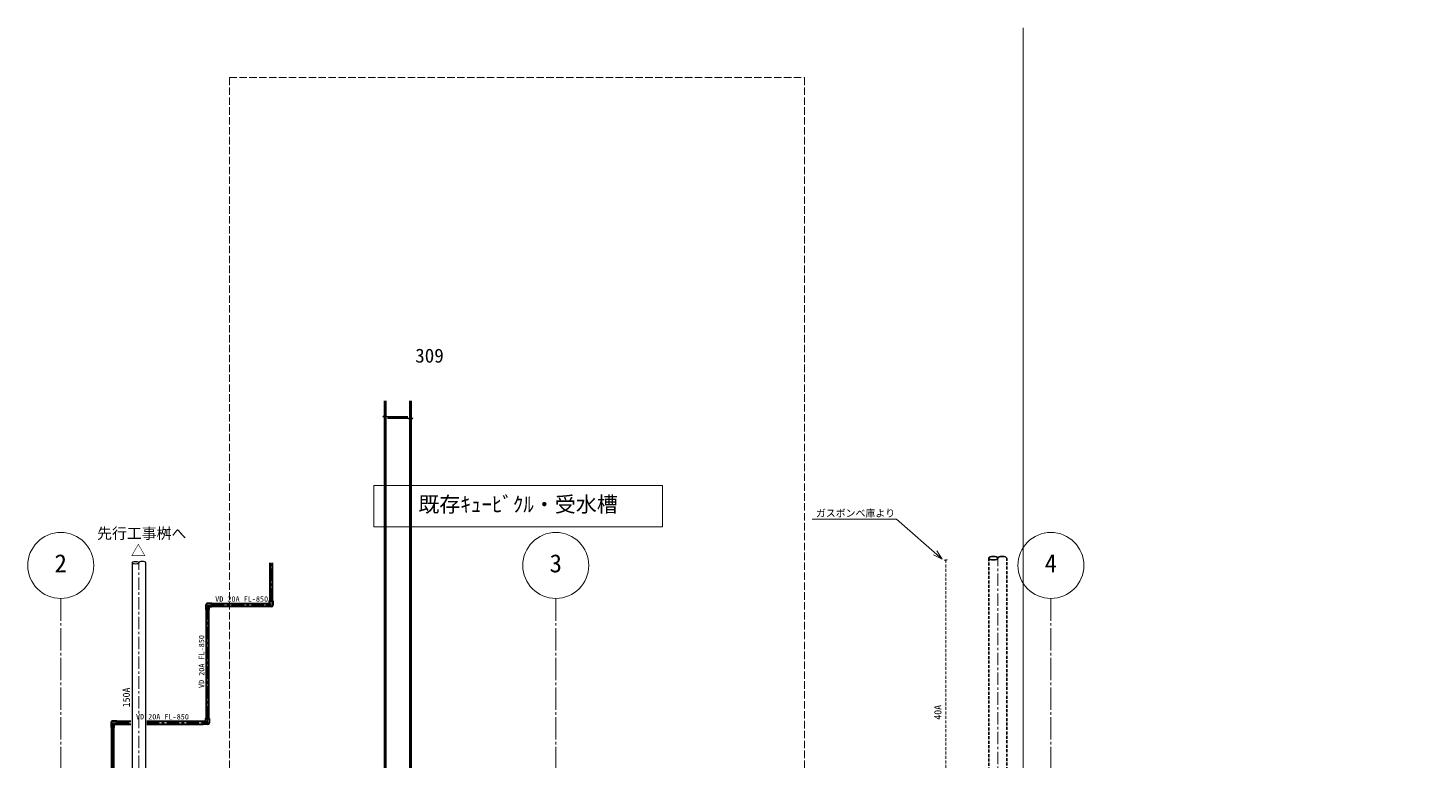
# Model space of a CAD drawing. Units: millimetres at full size. Extents: x -12803 to 120774, y -9413 to 101127.
# Drawn here: x 3810 to 20602, y 29239 to 38121 of the extents above; entities that cross this region are included whole.
import ezdxf
from ezdxf.enums import TextEntityAlignment as Align

# ---------------------------------------------------------------- set-up
doc = ezdxf.new("R2010")
doc.units = ezdxf.units.MM
doc.header["$LTSCALE"] = 30
for name, pattern in [('CHAIN1', [8, 5, -1, 1, -1]), ('CHAIN2', [12, 9, -1, 1, -1]), ('DASHED1', [1.8, 1.2, -0.6]), ('DASHED3', [4, 3, -1])]:
    doc.linetypes.add(name, pattern=pattern)
for name, color, linetype, lineweight in [('0-8_1-9', 7, 'Continuous', 15), ('0-9_1-1', 7, 'CHAIN2', 15), ('1-0_AIHO58-排水寸法・コメント', 1, 'Continuous', 60), ('3-6_AIHO56-排水接続', 7, 'Continuous', 15), ('9-1_配管－汚水１：硬質塩ビ管（ＤＶ）', 2, 'Continuous', 30), ('9-3_配管－給水３：ＶＬＰ(ＶＤ)', 7, 'Continuous', 15), ('9-4_配管－ガス３：ねじ込み', 3, 'Continuous', 20), ('9-C_配管－排水１：塩ビ製小口径マス（ＶＰ）', 2, 'Continuous', 30), ('9-D_無題14', 5, 'Continuous', 40)]:
    doc.layers.add(name, color=color, linetype=linetype, lineweight=lineweight)
doc.styles.add('ＭＳ ゴシック', font='')
doc.styles.get('ＭＳ ゴシック').set_extended_font_data('MS Gothic')

# ---------------------------------------------------------------- blocks, each defined once
blk = doc.blocks.new('グループ部品-698')
at = {"layer": '1-0_AIHO58-排水寸法・コメント'}
for p, q in [((8418.75, 33395.61), (8387.5, 33395.61)), ((8465.62, 33395.61), (8434.37, 33395.61))]:
    blk.add_line(p, q, dxfattribs=at)
blk.add_arc((8450, 33395.61), 15.62, 180, 0, dxfattribs=at)
blk = doc.blocks.new('グループ部品-699')
at = {"layer": '1-0_AIHO58-排水寸法・コメント'}
for p, q in [((8125.37, 33395.61), (8156.62, 33395.61)), ((8172.25, 33395.61), (8203.5, 33395.61))]:
    blk.add_line(p, q, dxfattribs=at)
blk.add_arc((8141, 33395.61), 15.62, 0, 180, dxfattribs=at)
blk = doc.blocks.new('グループ部品-700')
at = {"layer": '1-0_AIHO58-排水寸法・コメント'}
for p, q in [((8141, 23526.26), (8141, 33595.61)), ((8450, 21834.76), (8450, 33595.61)), ((8387.5, 33395.61), (8203.5, 33395.61))]:
    blk.add_line(p, q, dxfattribs=at)
for name in ['グループ部品-699', 'グループ部品-698']:
    blk.add_blockref(name, (0, 0), dxfattribs=at)
at = {"layer": '1-0_AIHO58-排水寸法・コメント', "style": 'ＭＳ ゴシック'}
blk.add_text('309', height=169.8, dxfattribs=at).set_placement((8506.05, 34009.52), align=Align.BOTTOM_LEFT)
blk = doc.blocks.new('グループ部品-701')
at = {"layer": '3-6_AIHO56-排水接続', "color": 1, "lineweight": 60}
for p, q in [((22600, 24901.26), (22820, 24901.26)), ((22710, 24791.26), (22710, 25011.26)), ((23070, 24901.26), (23290, 24901.26)), ((23180, 24791.26), (23180, 25011.26)), ((23980, 24901.26), (24200, 24901.26)), ((24090, 24791.26), (24090, 25011.26)), ((24950, 24901.26), (25170, 24901.26)), ((25060, 24791.26), (25060, 25011.26)), ((7930, 22119.76), (7930, 22339.76)), ((8040, 22229.76), (7820, 22229.76)), ((8560, 21854.76), (8340, 21854.76)), ((8450, 21964.76), (8450, 21744.76))]:
    blk.add_line(p, q, dxfattribs=at)
for centre in [(22710, 24901.26), (23180, 24901.26), (24090, 24901.26), (25060, 24901.26), (7930, 22229.76), (8450, 21854.76)]:
    blk.add_circle(centre, 70, dxfattribs=at)
at = {"layer": '1-0_AIHO58-排水寸法・コメント'}
blk.add_blockref('グループ部品-700', (0, 0), dxfattribs=at)

msp = doc.modelspace()

# ---------------------------------------------------------------- linework, layer by layer
at = {"layer": '0-8_1-9', "linetype": 'DASHED3'}
msp.add_line((6255, 37516.26), (6255, 28516.26), dxfattribs=at)
at = {"layer": '0-8_1-9'}
for p, q in [((8003.07, 32570.21), (8003.07, 32070.21)), ((8003.07, 32070.21), (11503.07, 32070.21))]:
    msp.add_line(p, q, dxfattribs=at)
for points in [[(15875, 38121.26), (15875, 28516.26), (29510, 28516.26), (29510, 22566.26)], [(8003.07, 32570.21), (11503.07, 32570.21), (11503.07, 32070.21)]]:
    msp.add_lwpolyline(points, dxfattribs=at)
at = {"layer": '0-8_1-9', "linetype": 'DASHED3'}
msp.add_lwpolyline([(6255, 37516.26), (13225, 37516.26), (13225, 28516.26)], dxfattribs=at)
at = {"layer": '0-9_1-1'}
for p, q in [((4210, 31201.26), (4210, 12715.3)), ((10210, 31201.26), (10210, 12715.3)), ((16210, 31201.26), (16210, 12715.3))]:
    msp.add_line(p, q, dxfattribs=at)
at = {"layer": '0-9_1-1', "linetype": 'Continuous'}
for centre in [(4210, 31601.26), (10210, 31601.26), (16210, 31601.26)]:
    msp.add_circle(centre, 400, dxfattribs=at)
at = {"layer": '9-3_配管－給水３：ＶＬＰ(ＶＤ)', "color": 5, "lineweight": 40}
for p, q in [((6744.03, 31631.29), (6744.03, 31173.57)), ((6775.03, 31173.57), (6775.03, 31631.29)), ((5973.77, 31069.57), (5973.77, 29746.34)), ((6041.27, 31141.07), (5989.27, 31141.07)), ((6008.77, 31102.07), (5994.98, 31115.86)), ((6004.77, 29746.34), (6004.77, 31069.57)), ((6707.53, 31137.07), (6041.27, 31137.07)), ((6041.27, 31106.07), (6707.53, 31106.07)), ((6740.03, 31141.07), (6753.81, 31127.28)), ((6779.03, 31173.57), (6779.03, 31121.57)), ((6008.77, 29746.34), (6008.77, 29694.34)), ((4824.06, 29642.34), (4824.06, 28728.94)), ((4891.56, 29713.84), (4839.56, 29713.84)), ((4859.06, 29674.84), (4845.27, 29688.62)), ((4855.06, 28728.94), (4855.06, 29642.34)), ((5060.01, 29709.84), (4891.56, 29709.84)), ((4891.56, 29678.84), (5060.01, 29678.84)), ((5937.27, 29709.84), (5255.01, 29709.84)), ((5255.01, 29678.84), (5937.27, 29678.84)), ((5969.77, 29713.84), (5983.56, 29700.05))]:
    msp.add_line(p, q, dxfattribs=at)
at = {"layer": '9-3_配管－給水３：ＶＬＰ(ＶＤ)', "linetype": 'CHAIN1'}
for p, q in [((6759.53, 31173.57), (6759.53, 31631.29)), ((5989.27, 31069.57), (5989.27, 31121.57)), ((6041.27, 31121.57), (5989.27, 31121.57)), ((5989.27, 29746.34), (5989.27, 31069.57)), ((6041.27, 31121.57), (6707.53, 31121.57)), ((6707.53, 31121.57), (6759.53, 31121.57)), ((6759.53, 31173.57), (6759.53, 31121.57)), ((5989.27, 29746.34), (5989.27, 29694.34)), ((4839.56, 29642.34), (4839.56, 29694.34)), ((4891.56, 29694.34), (4839.56, 29694.34)), ((4839.56, 28728.94), (4839.56, 29642.34)), ((4891.56, 29694.34), (5060.01, 29694.34)), ((5255.01, 29694.34), (5937.27, 29694.34)), ((5937.27, 29694.34), (5989.27, 29694.34))]:
    msp.add_line(p, q, dxfattribs=at)
at = {"layer": '9-3_配管－給水３：ＶＬＰ(ＶＤ)', "color": 5, "lineweight": 40}
for points in [[(5969.77, 31121.57), (5969.77, 31069.57), (6008.77, 31069.57), (6008.77, 31100.12)], [(6010.72, 31102.07), (6041.27, 31102.07), (6041.27, 31141.07)], [(6759.53, 31102.07), (6707.53, 31102.07), (6707.53, 31141.07), (6738.08, 31141.07)], [(6740.03, 31143.02), (6740.03, 31173.57), (6779.03, 31173.57)], [(5969.77, 29715.79), (5969.77, 29746.34), (6008.77, 29746.34)], [(4820.06, 29694.34), (4820.06, 29642.34), (4859.06, 29642.34), (4859.06, 29672.89)], [(4861.01, 29674.84), (4891.56, 29674.84), (4891.56, 29713.84)], [(5989.27, 29674.84), (5937.27, 29674.84), (5937.27, 29713.84), (5967.82, 29713.84)]]:
    msp.add_lwpolyline(points, dxfattribs=at)
for centre, radius, start, end in [((5989.27, 31121.57), 19.5, 90, 180), ((6010.72, 31100.12), 1.95, 90, 180), ((6738.08, 31143.02), 1.95, 270, 0), ((6759.53, 31121.57), 19.5, 270, 0), ((4839.56, 29694.34), 19.5, 90, 180), ((4861.01, 29672.89), 1.95, 90, 180), ((5967.82, 29715.79), 1.95, 270, 0), ((5989.27, 29694.34), 19.5, 270, 0)]:
    msp.add_arc(centre, radius, start, end, dxfattribs=at)
at = {"layer": '9-4_配管－ガス３：ねじ込み', "color": 7, "lineweight": 15}
for p, q in [((14337.49, 32164.13), (13317.49, 32164.13)), ((14894.33, 31678.75), (14337.49, 32164.13)), ((14894.33, 31678.75), (14827.36, 31778.33)), ((14894.33, 31678.75), (14786.54, 31731.5))]:
    msp.add_line(p, q, dxfattribs=at)
at = {"layer": '9-4_配管－ガス３：ねじ込み', "linetype": 'DASHED1'}
msp.add_line((14935, 31667.25), (14935, 26424.17), dxfattribs=at)
at = {"layer": '9-4_配管－ガス３：ねじ込み'}
for centre, major_axis in [((14926, 31667.25), (-9, 0)), ((14944, 31667.25), (9, 0))]:
    msp.add_ellipse(centre, major_axis=major_axis, ratio=0.4, start_param=6.28318531, end_param=9.42477796, dxfattribs=at)
at = {"layer": '9-C_配管－排水１：塩ビ製小口径マス（ＶＰ）'}
for p, q in [((5075.01, 31634.06), (5075.01, 28906.94)), ((5240.01, 28906.94), (5240.01, 31634.06))]:
    msp.add_line(p, q, dxfattribs=at)
at = {"layer": '9-C_配管－排水１：塩ビ製小口径マス（ＶＰ）', "color": 7, "linetype": 'CHAIN1', "lineweight": 15}
msp.add_line((5157.51, 28906.94), (5157.51, 31634.06), dxfattribs=at)
at = {"layer": '9-C_配管－排水１：塩ビ製小口径マス（ＶＰ）'}
msp.add_ellipse((5116.26, 31634.06), major_axis=(-41.25, 0), ratio=0.4, dxfattribs=at)
msp.add_ellipse((5198.76, 31634.06), major_axis=(41.25, 0), ratio=0.4, start_param=6.28318531, end_param=9.42477796, dxfattribs=at)
at = {"layer": '9-D_無題14', "color": 6, "linetype": 'DASHED1', "lineweight": 35}
for p, q in [((15458.38, 31690.04), (15458.38, 28472.84)), ((15674.38, 28472.84), (15674.38, 31690.04))]:
    msp.add_line(p, q, dxfattribs=at)
at = {"layer": '9-D_無題14', "color": 7, "linetype": 'CHAIN1', "lineweight": 15}
msp.add_line((15566.38, 28472.84), (15566.38, 31690.04), dxfattribs=at)
at = {"layer": '9-D_無題14', "color": 6, "lineweight": 35}
msp.add_ellipse((15512.38, 31690.04), major_axis=(-54, 0), ratio=0.4, dxfattribs=at)
msp.add_ellipse((15620.38, 31690.04), major_axis=(54, 0), ratio=0.4, start_param=6.28318531, end_param=9.42477796, dxfattribs=at)

# ---------------------------------------------------------------- block references
at = {"layer": '9-1_配管－汚水１：硬質塩ビ管（ＤＶ）'}
msp.add_blockref('グループ部品-701', (0, 0), dxfattribs=at)

# ---------------------------------------------------------------- texts
at = {"layer": '0-8_1-9', "style": 'ＭＳ ゴシック'}
msp.add_text('既存ｷｭｰﾋﾞｸﾙ・受水槽', height=186.6, dxfattribs=at).set_placement((8543.92, 32192.93), align=Align.BOTTOM_LEFT)
at = {"layer": '0-9_1-1', "style": 'ＭＳ ゴシック'}
for s, p in [('2', (4135, 31451.26)), ('3', (10135, 31451.26)), ('4', (16135, 31451.26))]:
    msp.add_text(s, height=219.9, dxfattribs=at).set_placement(p, align=Align.BOTTOM_LEFT)
at = {"layer": '9-3_配管－給水３：ＶＬＰ(ＶＤ)', "style": 'ＭＳ ゴシック'}
for p in [(6081.9, 31141.57), (5121.92, 29714.34)]:
    msp.add_text('VD 20A FL-850', height=65.98, dxfattribs=at).set_placement(p, align=Align.BOTTOM_LEFT)
msp.add_text('VD 20A FL-850', height=65.98, rotation=90, dxfattribs=at).set_placement((5969.27, 30115.45), align=Align.BOTTOM_LEFT)
at = {"layer": '9-4_配管－ガス３：ねじ込み', "color": 7, "style": 'ＭＳ ゴシック'}
msp.add_text('ガスボンベ庫より', height=87.98, dxfattribs=at).set_placement((13362.49, 32164.13), align=Align.BOTTOM_LEFT)
msp.add_text('40A', height=87.98, rotation=90, dxfattribs=at).set_placement((14910.7, 29730.65), align=Align.BOTTOM_LEFT)
at = {"layer": '9-C_配管－排水１：塩ビ製小口径マス（ＶＰ）', "color": 7, "style": 'ＭＳ ゴシック'}
msp.add_text('先行工事桝へ', height=132, dxfattribs=at).set_placement((4651.26, 31884.68), align=Align.BOTTOM_LEFT)
at = {"layer": '9-C_配管－排水１：塩ビ製小口径マス（ＶＰ）', "style": 'ＭＳ ゴシック'}
msp.add_text('△', height=132, dxfattribs=at).set_placement((5060.27, 31675.25), align=Align.BOTTOM_LEFT)
at = {"layer": '9-C_配管－排水１：塩ビ製小口径マス（ＶＰ）', "color": 7, "style": 'ＭＳ ゴシック'}
msp.add_text('150A', height=87.98, rotation=90, dxfattribs=at).set_placement((5075.01, 29880.94), align=Align.BOTTOM_LEFT)

doc.saveas('drawing.dxf')
